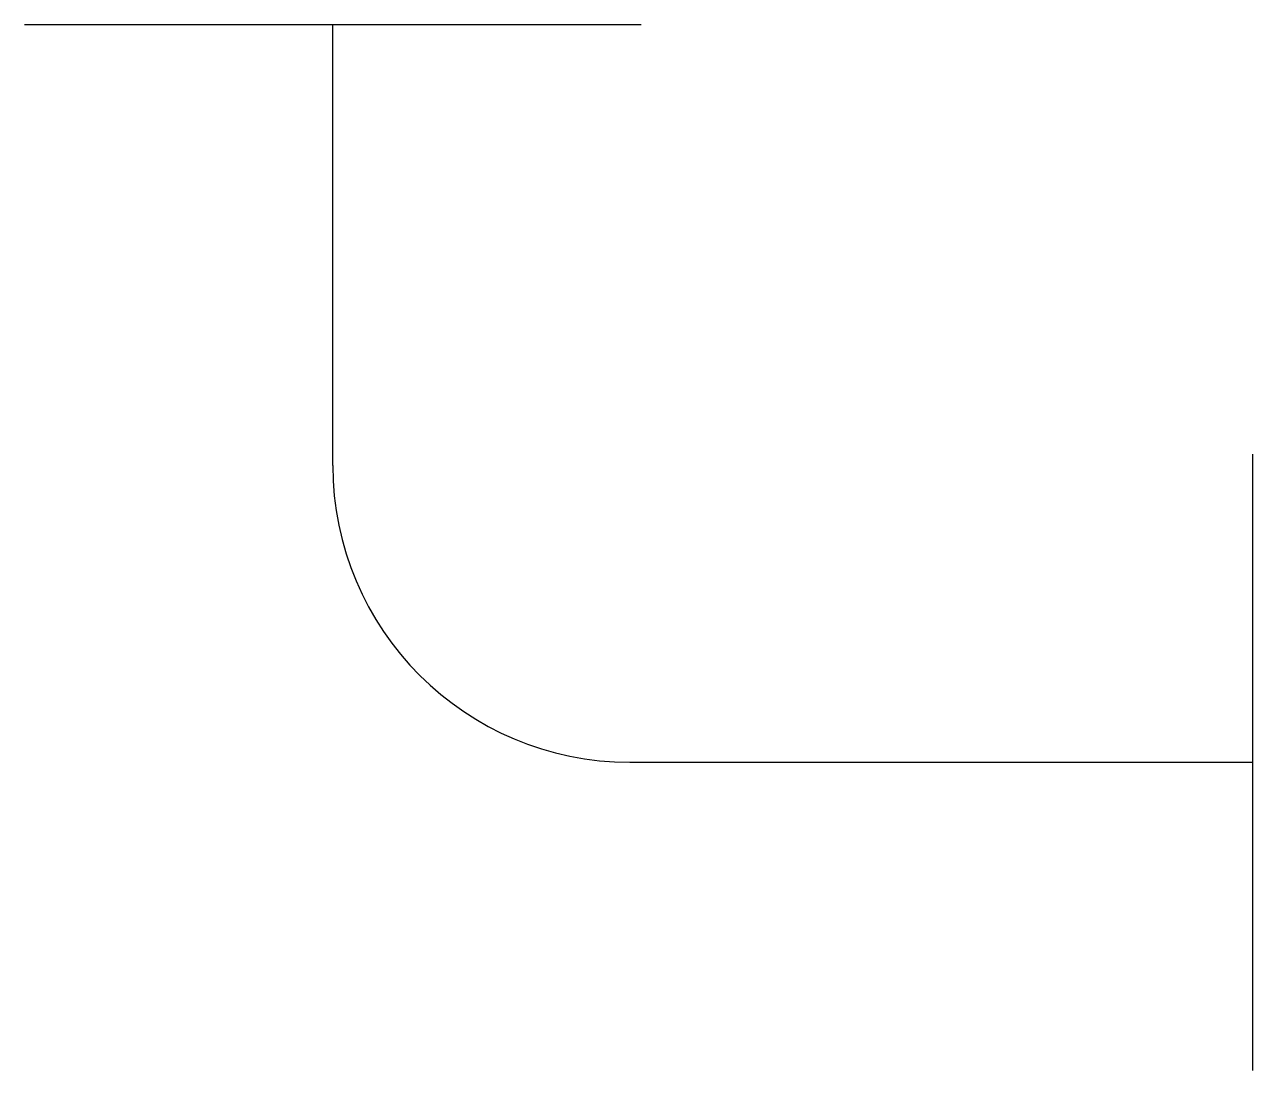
# Model space of a CAD drawing. Header units: metres. Extents: x 46018 to 46606, y -113464 to -112963.
import ezdxf

# ---------------------------------------------------------------- set-up
doc = ezdxf.new("R2010")
doc.units = ezdxf.units.M
doc.layers.add('DET1', color=1, linetype='Continuous')
doc.layers.add('G', color=3, linetype='Continuous')

msp = doc.modelspace()

# ---------------------------------------------------------------- linework, layer by layer
at = {"layer": 'DET1'}
for p, q in [((46017.61, -112962.8), (46312.84, -112962.8)), ((46165.23, -113173.98), (46165.23, -112962.8)), ((46605.64, -113168.59), (46605.64, -113463.82))]:
    msp.add_line(p, q, dxfattribs=at)
msp.add_arc((46307.45, -113173.98), 142.23, 180, 270, dxfattribs=at)
at = {"layer": 'G'}
msp.add_line((46307.45, -113316.21), (46605.64, -113316.21), dxfattribs=at)

doc.saveas('drawing.dxf')
